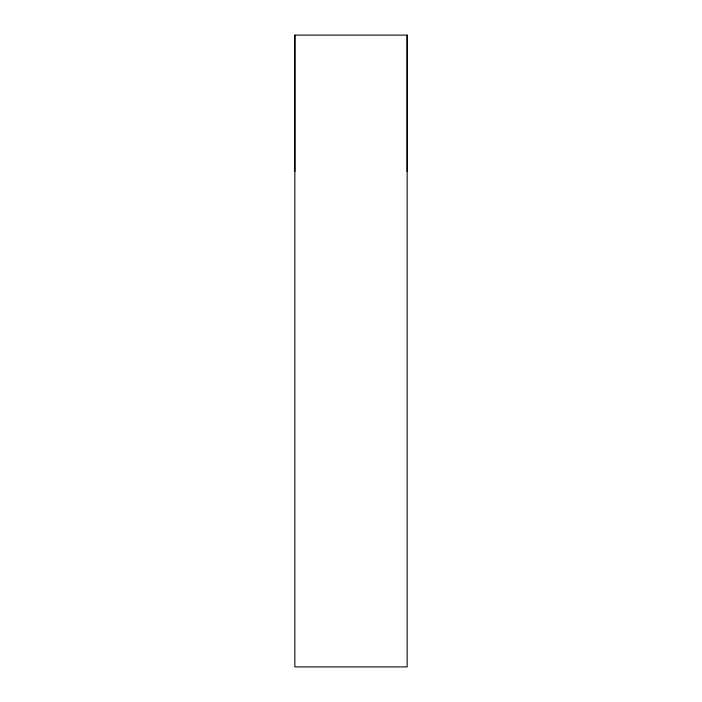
<?xml version="1.0" encoding="UTF-8"?>
<svg xmlns="http://www.w3.org/2000/svg" width="702" height="702" viewBox="0 0 702 702"><rect width="100%" height="100%" fill="white"/><g stroke="black" fill="none" stroke-linecap="round" stroke-linejoin="round"><path stroke-width="1.05" d="M294.849 171.402L294.849 35.1L407.151 35.1L407.151 666.9L294.849 666.9L294.849 35.1M407.151 171.402L407.151 35.1"/></g></svg>
